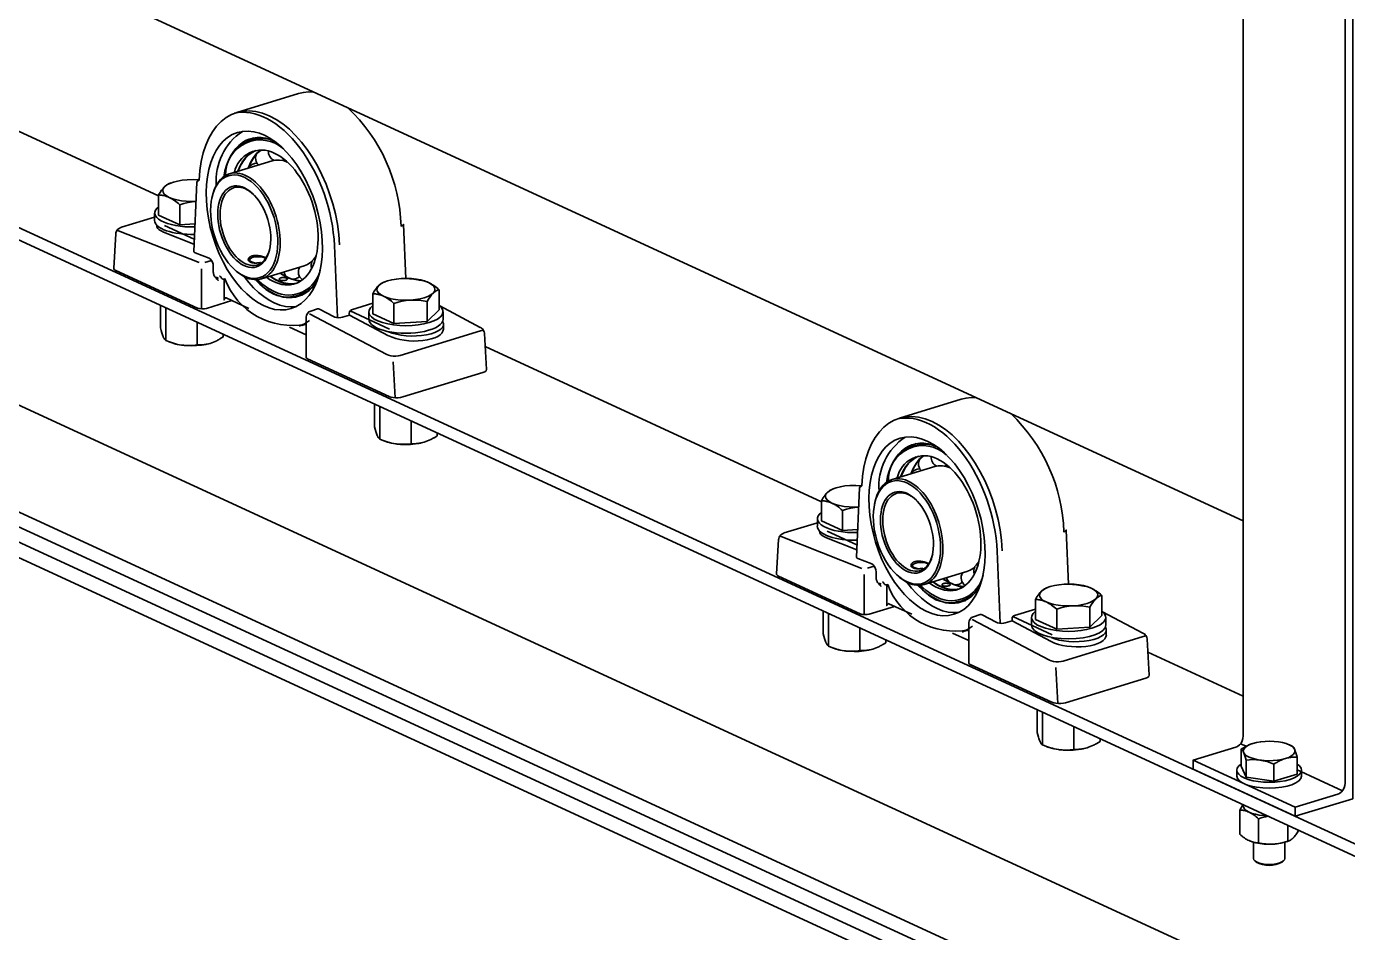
# Model space of a CAD drawing. Header units: millimetres. Extents: x -8400 to 8400, y -5940 to 5940.
# Drawn here: x 4621.4 to 4965.5, y 3711.7 to 3947.8 of the extents above; entities that cross this region are included whole.
import ezdxf

# ---------------------------------------------------------------- set-up
doc = ezdxf.new("R2010")
doc.units = ezdxf.units.MM
doc.layers.add('粗实线层', color=7, linetype='Continuous', lineweight=35)

msp = doc.modelspace()

# ---------------------------------------------------------------- linework, layer by layer
at = {"layer": '粗实线层', "linetype": 'Continuous', "lineweight": 35}
for points in [[(5429.862, 3519.626), (5429.862, 3521.524), (3411.605, 4452.531), (3427.906, 4457.511)], [(3411.605, 4452.531), (3411.605, 4450.634), (3411.713, 4449.901), (3412.025, 4449.315), (3412.506, 4448.939), (5429.848, 3518.354)], [(3415.693, 4380.457), (3413.26, 4379.258), (3412.732, 4378.904), (3412.27, 4378.401), (3411.911, 4377.79), (3411.683, 4377.119), (3411.605, 4376.441), (3411.605, 4374.544), (5429.862, 3443.536), (5429.862, 3445.434)], [(3412.133, 4378.2), (5430.389, 3447.192)], [(4938.35, 4052.645), (4938.35, 3762.943), (4938.283, 3762.316), (4938.088, 3761.693), (4937.777, 3761.113), (4937.371, 3760.617), (4936.899, 3760.239), (4936.392, 3760.005), (4925.298, 3756.615), (4951.854, 3744.365)], [(4964.906, 4047.951), (4964.906, 3750.693), (4964.839, 3750.067), (4964.644, 3749.443), (4964.333, 3748.863), (4963.927, 3748.367), (4963.455, 3747.989), (4962.948, 3747.755), (4951.854, 3744.365), (4951.854, 3742.025), (4966.864, 3746.611), (4966.864, 4047.048)], [(4478.241, 4031.23), (4938.353, 3818.984)], [(4655.852, 3903.591), (4568.278, 3943.988)], [(4692.252, 3930.257), (4676.198, 3925.352)], [(4696.287, 3930.647), (4694.904, 3930.692), (4693.556, 3930.561), (4692.252, 3930.257)], [(4451.743, 3926.463), (5424.763, 3477.616)], [(4680.535, 3918.778), (4678.533, 3917.661)], [(4685.405, 3912.768), (4674.3, 3909.375)], [(4676.487, 3910.043), (4677.074, 3911.434), (4677.783, 3912.665), (4678.605, 3913.717), (4679.53, 3914.579), (4680.547, 3915.241)], [(4676.587, 3910.073), (4677.125, 3911.337), (4677.764, 3912.465), (4678.5, 3913.447), (4679.322, 3914.272), (4680.223, 3914.931), (4681.194, 3915.419)], [(4682.582, 3915.563), (4681.552, 3914.712), (4680.639, 3913.636), (4679.853, 3912.35), (4679.208, 3910.874)], [(4681.425, 3914.748), (4680.547, 3913.585), (4679.805, 3912.28), (4679.265, 3911.032)], [(4689.368, 3912.442), (4688.34, 3912.794), (4687.327, 3912.966), (4686.345, 3912.958), (4685.404, 3912.768)], [(4659.1, 3907.001), (4658.604, 3906.812), (4658.207, 3906.625), (4658.012, 3906.505), (4657.815, 3906.365), (4657.618, 3906.203), (4657.42, 3906.019), (4657.371, 3905.969), (4657.321, 3905.918), (4657.296, 3905.892), (4657.271, 3905.866), (4657.247, 3905.839), (4657.222, 3905.812), (4657.123, 3905.701), (4657.024, 3905.585), (4656.828, 3905.338), (4656.633, 3905.074), (4656.246, 3904.495), (4655.864, 3903.858)], [(4665.7, 3902.199), (4664.383, 3902.164), (4663.07, 3902.214), (4661.8, 3902.35), (4660.612, 3902.566), (4659.543, 3902.856), (4658.623, 3903.212), (4657.882, 3903.622), (4657.342, 3904.074), (4657.02, 3904.555), (4656.925, 3905.049), (4657.06, 3905.542), (4657.42, 3906.019), (4657.996, 3906.464), (4658.769, 3906.866), (4659.717, 3907.211), (4660.809, 3907.49), (4662.014, 3907.692), (4663.294, 3907.814), (4664.852, 3907.846), (4666.394, 3907.758)], [(4666.392, 3907.707), (4665.94, 3907.483), (4665.771, 3907.193), (4664.987, 3889.166), (4665.081, 3888.969), (4665.367, 3888.801), (4668.986, 3887.37), (4669.326, 3887.155), (4669.635, 3886.799), (4669.882, 3886.338), (4670.042, 3885.821), (4670.097, 3885.3), (4670.097, 3883.915), (4670.098, 3883.814), (4670.104, 3883.716), (4670.114, 3883.62), (4670.128, 3883.525), (4670.144, 3883.433), (4670.165, 3883.342), (4670.176, 3883.297), (4670.188, 3883.252), (4670.201, 3883.208), (4670.215, 3883.165), (4670.277, 3882.997), (4670.349, 3882.839), (4670.429, 3882.689), (4670.518, 3882.547), (4670.566, 3882.479), (4670.615, 3882.412), (4670.665, 3882.347), (4670.717, 3882.284), (4670.824, 3882.162), (4670.935, 3882.046), (4671.049, 3881.933), (4671.165, 3881.825), (4671.224, 3881.771), (4671.283, 3881.717), (4671.313, 3881.691), (4671.342, 3881.664), (4671.357, 3881.652), (4671.372, 3881.638), (4671.387, 3881.625), (4671.402, 3881.612)], [(4661.383, 3896.089), (4655.864, 3898.636), (4655.864, 3903.858), (4656.201, 3903.839), (4656.543, 3903.804), (4656.629, 3903.793), (4656.716, 3903.781), (4656.801, 3903.768), (4656.888, 3903.753), (4657.06, 3903.722), (4657.233, 3903.685), (4657.579, 3903.598), (4657.926, 3903.491), (4658.274, 3903.362), (4658.623, 3903.212), (4658.974, 3903.039), (4659.325, 3902.845), (4659.369, 3902.818), (4659.413, 3902.792), (4659.457, 3902.766), (4659.501, 3902.739), (4659.589, 3902.684), (4659.676, 3902.629), (4659.85, 3902.514), (4660.024, 3902.395), (4660.368, 3902.145), (4660.709, 3901.881), (4661.047, 3901.602), (4661.383, 3901.312)], [(4665.298, 3896.326), (4661.383, 3896.089), (4661.383, 3901.312), (4662.446, 3901.636), (4663.519, 3901.899), (4664.06, 3902.004), (4664.603, 3902.09), (4665.553, 3902.19)], [(4669.812, 3903.405), (4669.74, 3903.079)], [(4680.597, 3903.958), (4679.553, 3904.821), (4678.48, 3905.444)], [(4654.821, 3899.157), (4654.821, 3897.208)], [(4654.821, 3898.086), (4646.2, 3895.452), (4645.867, 3895.331), (4645.563, 3895.159), (4645.267, 3894.919), (4645.014, 3894.623), (4644.851, 3894.345), (4644.753, 3894.042), (4644.737, 3893.902), (4644.736, 3893.757)], [(4665.07, 3891.079), (4657.165, 3894.203), (4656.531, 3894.494), (4656.024, 3894.816), (4655.656, 3895.162), (4655.432, 3895.526), (4655.357, 3895.9), (4655.357, 3896.014)], [(4665.126, 3892.376), (4657.4, 3895.94)], [(4674.937, 3876.329), (4668.335, 3874.312), (4667.754, 3874.197), (4667.101, 3874.174), (4666.473, 3874.246), (4665.967, 3874.403), (4644.728, 3884.201), (4644.408, 3884.39), (4644.215, 3884.601), (4644.158, 3884.824), (4644.703, 3893.72)], [(4645.072, 3894.702), (4645.368, 3894.555), (4666.419, 3886.236)], [(4702.437, 3871.913), (4701.653, 3890.667)], [(4667.878, 3886.254), (4669.64, 3886.792)], [(4683.756, 3887.516), (4683.701, 3887.542), (4683.621, 3887.578), (4683.536, 3887.614), (4683.446, 3887.649), (4683.352, 3887.685), (4683.303, 3887.703), (4683.254, 3887.72), (4683.204, 3887.737), (4683.153, 3887.754), (4683.048, 3887.787), (4682.942, 3887.82), (4682.831, 3887.851), (4682.718, 3887.881), (4682.689, 3887.888), (4682.66, 3887.895), (4682.632, 3887.902), (4682.602, 3887.91), (4682.544, 3887.924), (4682.485, 3887.937), (4682.365, 3887.963), (4682.246, 3887.986), (4682.124, 3888.008), (4682.003, 3888.028), (4681.941, 3888.037), (4681.879, 3888.045), (4681.817, 3888.053), (4681.755, 3888.06), (4681.631, 3888.073), (4681.508, 3888.083), (4681.386, 3888.091), (4681.265, 3888.095), (4681.144, 3888.097), (4681.024, 3888.095), (4680.965, 3888.093), (4680.906, 3888.09), (4680.847, 3888.086), (4680.789, 3888.082), (4680.676, 3888.07), (4680.565, 3888.056), (4680.458, 3888.038), (4680.352, 3888.017), (4680.301, 3888.005), (4680.25, 3887.992), (4680.224, 3887.985), (4680.2, 3887.979), (4680.175, 3887.971), (4680.151, 3887.964), (4680.056, 3887.933), (4679.966, 3887.899), (4679.88, 3887.862), (4679.799, 3887.822), (4679.722, 3887.78), (4679.65, 3887.734), (4679.583, 3887.686), (4679.521, 3887.636), (4679.465, 3887.585), (4679.415, 3887.531), (4679.37, 3887.476), (4679.331, 3887.419), (4679.322, 3887.405), (4679.313, 3887.39), (4679.305, 3887.376), (4679.297, 3887.361), (4679.282, 3887.331), (4679.269, 3887.302), (4679.248, 3887.243), (4679.232, 3887.183), (4679.223, 3887.123), (4679.219, 3887.063), (4679.219, 3887.033), (4679.221, 3887.003), (4679.225, 3886.974), (4679.23, 3886.943), (4679.244, 3886.884), (4679.264, 3886.827), (4679.291, 3886.771), (4679.323, 3886.716), (4679.361, 3886.662), (4679.405, 3886.611), (4679.43, 3886.585), (4679.455, 3886.561), (4679.482, 3886.536), (4679.51, 3886.513), (4679.572, 3886.467), (4679.637, 3886.424), (4679.708, 3886.384), (4679.785, 3886.346), (4679.867, 3886.311), (4679.952, 3886.279), (4680.041, 3886.25), (4680.135, 3886.224), (4680.232, 3886.202), (4680.333, 3886.182), (4680.359, 3886.177), (4680.385, 3886.173), (4680.412, 3886.169), (4680.439, 3886.165), (4680.492, 3886.158), (4680.547, 3886.151), (4680.657, 3886.14), (4680.769, 3886.133), (4680.884, 3886.128), (4681.001, 3886.125), (4681.06, 3886.125), (4681.12, 3886.126), (4681.181, 3886.127), (4681.242, 3886.129), (4681.364, 3886.135), (4681.486, 3886.143), (4681.608, 3886.153), (4681.731, 3886.165), (4681.855, 3886.18), (4681.978, 3886.197), (4682.009, 3886.2), (4682.04, 3886.205), (4682.071, 3886.21), (4682.102, 3886.214), (4682.163, 3886.224), (4682.224, 3886.234), (4682.413, 3886.268)], [(4679.743, 3887.277), (4679.435, 3887.016), (4679.273, 3886.828), (4679.219, 3886.632)], [(4683.721, 3887.295), (4683.594, 3887.381), (4683.44, 3887.462), (4682.957, 3887.627), (4682.365, 3887.732), (4681.719, 3887.765), (4681.075, 3887.726), (4680.49, 3887.617), (4680.017, 3887.448), (4679.697, 3887.235), (4679.559, 3886.995), (4679.617, 3886.751), (4679.863, 3886.524), (4680.276, 3886.335), (4680.82, 3886.199), (4681.447, 3886.13)], [(4682.659, 3882.016), (4693.764, 3885.408), (4694.649, 3885.776), (4695.469, 3886.318), (4696.212, 3887.028), (4696.868, 3887.894)], [(4667.029, 3874.177), (4667.029, 3884.626)], [(4670.675, 3882.335), (4671.059, 3882.322), (4671.457, 3882.082)], [(4672.903, 3881.966), (4672.903, 3876.488), (4672.974, 3876.845), (4673.168, 3877.041), (4673.434, 3877.023), (4679.378, 3874.281)], [(4675.359, 3884.689), (4675.601, 3884.458)], [(4691.654, 3874.765), (4690.283, 3874.694), (4688.872, 3874.838), (4687.435, 3875.195), (4685.985, 3875.762), (4684.611, 3876.488), (4683.248, 3877.391), (4681.909, 3878.464), (4680.602, 3879.698), (4679.34, 3881.083), (4678.133, 3882.608)], [(4691.119, 3880.643), (4689.906, 3880.623), (4688.656, 3880.821), (4687.386, 3881.234), (4686.111, 3881.858), (4684.847, 3882.684)], [(4691.754, 3880.857), (4690.676, 3880.719), (4689.56, 3880.762), (4688.418, 3880.986), (4687.26, 3881.389), (4686.1, 3881.967), (4684.947, 3882.714)], [(4687.568, 3883.514), (4688.928, 3882.651), (4690.298, 3882.025), (4691.657, 3881.643), (4692.986, 3881.513)], [(4687.701, 3883.355), (4688.68, 3882.78), (4690.518, 3881.911), (4692.387, 3881.364)], [(4719.061, 3882.088), (4719.611, 3882.11), (4720.158, 3882.111), (4720.701, 3882.091), (4721.242, 3882.051), (4722.315, 3881.918), (4723.378, 3881.722), (4723.716, 3881.702), (4724.058, 3881.668), (4724.144, 3881.657), (4724.23, 3881.645), (4724.316, 3881.632), (4724.402, 3881.618), (4724.575, 3881.585), (4724.747, 3881.549), (4725.093, 3881.462), (4725.44, 3881.354), (4725.789, 3881.226), (4726.138, 3881.076), (4726.488, 3880.903), (4726.84, 3880.708), (4726.884, 3880.683), (4726.928, 3880.656), (4726.972, 3880.63), (4727.016, 3880.603), (4727.103, 3880.549), (4727.191, 3880.493), (4727.365, 3880.378), (4727.538, 3880.259), (4727.882, 3880.009), (4728.224, 3879.745), (4728.562, 3879.467), (4728.898, 3879.176)], [(4938.353, 3662.279), (4467.611, 3879.429), (4472.831, 3881.024), (4937.333, 3666.753)], [(4714.868, 3881.275), (4714.371, 3881.086), (4713.974, 3880.9), (4713.779, 3880.78), (4713.583, 3880.64), (4713.386, 3880.478), (4713.188, 3880.294), (4713.138, 3880.244), (4713.088, 3880.193), (4713.064, 3880.167), (4713.039, 3880.141), (4713.014, 3880.114), (4712.989, 3880.087), (4712.89, 3879.976), (4712.792, 3879.86), (4712.595, 3879.614), (4712.401, 3879.349), (4712.014, 3878.769), (4711.631, 3878.133)], [(4717.151, 3870.365), (4711.631, 3872.911), (4711.631, 3878.133), (4711.969, 3878.114), (4712.311, 3878.079), (4712.397, 3878.068), (4712.483, 3878.056), (4712.569, 3878.043), (4712.655, 3878.028), (4712.828, 3877.997), (4713, 3877.96), (4713.347, 3877.873), (4713.693, 3877.765), (4714.042, 3877.637), (4714.391, 3877.487), (4714.741, 3877.314), (4715.093, 3877.119), (4715.137, 3877.093), (4715.181, 3877.067), (4715.225, 3877.041), (4715.269, 3877.014), (4715.356, 3876.959), (4715.444, 3876.904), (4715.618, 3876.789), (4715.791, 3876.67), (4716.136, 3876.42), (4716.476, 3876.156), (4716.815, 3875.877), (4717.151, 3875.587)], [(4725.685, 3881.266), (4725.661, 3881.275)], [(4725.784, 3876.108), (4726.167, 3876.746), (4726.554, 3877.325), (4726.749, 3877.59), (4726.945, 3877.836), (4727.142, 3878.062), (4727.341, 3878.269), (4727.39, 3878.317), (4727.44, 3878.364), (4727.465, 3878.387), (4727.489, 3878.41), (4727.515, 3878.431), (4727.539, 3878.454), (4727.638, 3878.537), (4727.737, 3878.616), (4727.933, 3878.756), (4728.128, 3878.875), (4728.515, 3879.058), (4728.898, 3879.176), (4728.898, 3873.954), (4725.784, 3870.886)], [(4656.326, 3875.174), (4656.326, 3869.212), (4656.496, 3868.553), (4656.669, 3867.952), (4656.756, 3867.677), (4656.844, 3867.42), (4656.932, 3867.182), (4657.02, 3866.965), (4657.042, 3866.914), (4657.064, 3866.864), (4657.075, 3866.84), (4657.086, 3866.816), (4657.097, 3866.793), (4657.109, 3866.769), (4657.153, 3866.68), (4657.197, 3866.596), (4657.284, 3866.445), (4657.371, 3866.314), (4657.544, 3866.11), (4657.715, 3865.971)], [(4690.835, 3877.543), (4693.372, 3877.744)], [(4705.533, 3872.567), (4705.516, 3872.965), (4705.586, 3873.389), (4705.814, 3873.753), (4706.135, 3873.959), (4711.631, 3875.639)], [(4740.688, 3867.701), (4740.698, 3867.794), (4740.7, 3867.887), (4740.641, 3868.202), (4740.51, 3868.5), (4740.361, 3868.741), (4740.185, 3868.955), (4739.983, 3869.14), (4739.76, 3869.296), (4739.693, 3869.337), (4739.624, 3869.374), (4729.063, 3874.943)], [(4657.715, 3874.232), (4657.626, 3874.581)], [(4658.242, 3874.3), (4657.715, 3874.232), (4657.715, 3865.971), (4658.721, 3865.567), (4659.736, 3865.224), (4660.248, 3865.078), (4660.763, 3864.951), (4661.28, 3864.845), (4661.8, 3864.76), (4663.07, 3864.624), (4664.383, 3864.574), (4665.7, 3864.61), (4666.98, 3864.73), (4668.184, 3864.934), (4669.277, 3865.211)], [(4692.503, 3869.65), (4693.887, 3870.304), (4695.187, 3871.174)], [(4695.137, 3872.926), (4715.259, 3862.314), (4715.74, 3862.117), (4716.321, 3861.974), (4716.961, 3861.894), (4717.618, 3861.884), (4718.248, 3861.943), (4718.808, 3862.067), (4739.691, 3868.448), (4740.062, 3868.589), (4740.348, 3868.759)], [(4705.726, 3873.648), (4715.986, 3868.914)], [(4710.588, 3873.432), (4710.588, 3871.483)], [(4729.941, 3871.483), (4729.941, 3873.432)], [(4665.886, 3870.764), (4665.886, 3864.802), (4664.881, 3864.686), (4663.866, 3864.634), (4663.355, 3864.634), (4662.84, 3864.655), (4662.581, 3864.673), (4662.321, 3864.696), (4662.256, 3864.703), (4662.191, 3864.71), (4662.126, 3864.718), (4662.06, 3864.725), (4661.93, 3864.742), (4661.8, 3864.76), (4660.355, 3865.037), (4659.1, 3865.422), (4658.561, 3865.628)], [(4694.27, 3867.411), (4689.982, 3869.389)], [(4693.162, 3869.827), (4694.27, 3870.166)], [(4730.056, 3868.875), (4730.056, 3870.152)], [(4672.668, 3867.636), (4672.668, 3866.874), (4672.252, 3866.611), (4671.832, 3866.359), (4671.727, 3866.298), (4671.621, 3866.239), (4671.515, 3866.18), (4671.41, 3866.122), (4671.197, 3866.009), (4670.985, 3865.901), (4670.56, 3865.699), (4670.133, 3865.516), (4669.706, 3865.353), (4669.277, 3865.211), (4668.846, 3865.091), (4668.414, 3864.991), (4668.36, 3864.98), (4668.306, 3864.97), (4668.252, 3864.96), (4668.198, 3864.95), (4668.09, 3864.931), (4667.983, 3864.913), (4667.769, 3864.882), (4667.556, 3864.856), (4667.133, 3864.818), (4666.714, 3864.797), (4666.299, 3864.793), (4665.886, 3864.802)], [(4669.893, 3865.422), (4669.926, 3865.435)], [(4828.476, 3823.96), (4740.903, 3864.358)], [(4717.462, 3851.036), (4716.918, 3860.437)], [(4864.866, 3850.631), (4848.812, 3845.726)], [(4868.902, 3851.022), (4867.518, 3851.066), (4866.17, 3850.935), (4864.866, 3850.632)], [(4712.093, 3849.449), (4712.093, 3843.487), (4712.264, 3842.828), (4712.437, 3842.227), (4712.524, 3841.952), (4712.611, 3841.695), (4712.699, 3841.457), (4712.788, 3841.24), (4712.81, 3841.189), (4712.832, 3841.139), (4712.843, 3841.115), (4712.854, 3841.091), (4712.865, 3841.067), (4712.876, 3841.044), (4712.92, 3840.955), (4712.964, 3840.871), (4713.052, 3840.72), (4713.139, 3840.59), (4713.312, 3840.385), (4713.482, 3840.246)], [(4713.482, 3848.507), (4713.393, 3848.855)], [(4714.01, 3848.574), (4713.482, 3848.507), (4713.482, 3840.246), (4714.489, 3839.842), (4715.504, 3839.499), (4716.015, 3839.353), (4716.53, 3839.226), (4717.047, 3839.12), (4717.568, 3839.034), (4718.838, 3838.899), (4720.151, 3838.849), (4721.467, 3838.884), (4722.747, 3839.005), (4723.952, 3839.208), (4725.044, 3839.486)], [(4721.653, 3845.039), (4721.653, 3839.077), (4720.649, 3838.961), (4719.634, 3838.908), (4719.122, 3838.909), (4718.607, 3838.929), (4718.348, 3838.948), (4718.089, 3838.971), (4718.023, 3838.978), (4717.958, 3838.985), (4717.893, 3838.992), (4717.828, 3839), (4717.698, 3839.017), (4717.568, 3839.034), (4716.123, 3839.311), (4714.868, 3839.697), (4714.328, 3839.902)], [(4728.436, 3841.911), (4728.436, 3841.149), (4728.02, 3840.886), (4727.6, 3840.634), (4727.495, 3840.573), (4727.389, 3840.513), (4727.283, 3840.454), (4727.177, 3840.397), (4726.965, 3840.285), (4726.753, 3840.176), (4726.327, 3839.974), (4725.901, 3839.791), (4725.474, 3839.628), (4725.044, 3839.486), (4724.614, 3839.366), (4724.182, 3839.266), (4724.127, 3839.255), (4724.073, 3839.245), (4724.019, 3839.234), (4723.965, 3839.224), (4723.858, 3839.205), (4723.75, 3839.188), (4723.536, 3839.157), (4723.324, 3839.131), (4722.901, 3839.093), (4722.482, 3839.072), (4722.066, 3839.067), (4721.653, 3839.077)], [(4725.661, 3839.697), (4725.693, 3839.709)], [(4853.149, 3839.152), (4851.147, 3838.035)], [(4849.101, 3830.417), (4849.688, 3831.809), (4850.397, 3833.039), (4851.219, 3834.092), (4852.144, 3834.954), (4853.161, 3835.615)], [(4849.201, 3830.448), (4849.739, 3831.711), (4850.379, 3832.839), (4851.114, 3833.821), (4851.936, 3834.646), (4852.837, 3835.306), (4853.808, 3835.793)], [(4855.196, 3835.938), (4854.167, 3835.086), (4853.252, 3834.01), (4852.467, 3832.725), (4851.822, 3831.248)], [(4854.039, 3835.122), (4853.161, 3833.959), (4852.419, 3832.655), (4851.879, 3831.406)], [(4861.982, 3832.816), (4860.954, 3833.168), (4859.942, 3833.341), (4858.959, 3833.332), (4858.018, 3833.142)], [(4858.019, 3833.143), (4846.914, 3829.75)], [(4831.714, 3827.376), (4831.217, 3827.186), (4830.821, 3826.999), (4830.626, 3826.88), (4830.43, 3826.739), (4830.233, 3826.577), (4830.034, 3826.393), (4829.985, 3826.344), (4829.935, 3826.292), (4829.91, 3826.266), (4829.886, 3826.24), (4829.861, 3826.213), (4829.836, 3826.187), (4829.737, 3826.075), (4829.638, 3825.959), (4829.442, 3825.713), (4829.247, 3825.448), (4828.86, 3824.869), (4828.477, 3824.233)], [(4838.314, 3822.574), (4836.997, 3822.538), (4835.684, 3822.589), (4834.414, 3822.724), (4833.226, 3822.94), (4832.156, 3823.231), (4831.238, 3823.586), (4830.496, 3823.997), (4829.957, 3824.449), (4829.634, 3824.929), (4829.539, 3825.424), (4829.674, 3825.916), (4830.034, 3826.393), (4830.61, 3826.839), (4831.383, 3827.241), (4832.331, 3827.586), (4833.423, 3827.864), (4834.627, 3828.067), (4835.908, 3828.188), (4837.465, 3828.22), (4839.008, 3828.133)], [(4839.006, 3828.081), (4838.555, 3827.858), (4838.385, 3827.568), (4837.601, 3809.541), (4837.695, 3809.344), (4837.981, 3809.175), (4841.601, 3807.745), (4841.94, 3807.53), (4842.249, 3807.173), (4842.496, 3806.712), (4842.655, 3806.195), (4842.71, 3805.675), (4842.71, 3804.289), (4842.713, 3804.189), (4842.718, 3804.091), (4842.728, 3803.994), (4842.742, 3803.9), (4842.758, 3803.807), (4842.778, 3803.716), (4842.79, 3803.671), (4842.802, 3803.627), (4842.815, 3803.583), (4842.829, 3803.54), (4842.891, 3803.371), (4842.963, 3803.213), (4843.043, 3803.063), (4843.132, 3802.922), (4843.18, 3802.853), (4843.229, 3802.787), (4843.279, 3802.722), (4843.331, 3802.658), (4843.438, 3802.537), (4843.549, 3802.42), (4843.663, 3802.308), (4843.779, 3802.199), (4843.838, 3802.145), (4843.897, 3802.092), (4843.927, 3802.065), (4843.957, 3802.039), (4843.971, 3802.026), (4843.986, 3802.012), (4844.001, 3801.999), (4844.016, 3801.986)], [(4833.997, 3816.464), (4828.477, 3819.01), (4828.477, 3824.233), (4828.816, 3824.213), (4829.158, 3824.179), (4829.243, 3824.167), (4829.33, 3824.155), (4829.415, 3824.142), (4829.502, 3824.128), (4829.674, 3824.096), (4829.847, 3824.06), (4830.193, 3823.972), (4830.54, 3823.865), (4830.888, 3823.737), (4831.238, 3823.586), (4831.588, 3823.413), (4831.939, 3823.219), (4831.983, 3823.193), (4832.027, 3823.167), (4832.071, 3823.14), (4832.115, 3823.113), (4832.203, 3823.059), (4832.291, 3823.003), (4832.465, 3822.889), (4832.638, 3822.77), (4832.982, 3822.52), (4833.323, 3822.255), (4833.661, 3821.977), (4833.997, 3821.686)], [(4842.426, 3823.78), (4842.354, 3823.453)], [(4853.211, 3824.333), (4852.167, 3825.195), (4851.094, 3825.818)], [(4827.434, 3819.532), (4827.434, 3817.582)], [(4837.912, 3816.701), (4833.997, 3816.464), (4833.997, 3821.686), (4835.061, 3822.01), (4836.133, 3822.273), (4836.673, 3822.379), (4837.217, 3822.464), (4838.167, 3822.564)], [(4827.434, 3818.46), (4818.814, 3815.826), (4818.481, 3815.705), (4818.177, 3815.534), (4817.881, 3815.293), (4817.628, 3814.998), (4817.465, 3814.719), (4817.367, 3814.416), (4817.351, 3814.276), (4817.35, 3814.132)], [(4837.684, 3811.453), (4829.779, 3814.577), (4829.145, 3814.869), (4828.638, 3815.191), (4828.27, 3815.536), (4828.046, 3815.9), (4827.972, 3816.274), (4827.972, 3816.389)], [(4837.74, 3812.75), (4830.014, 3816.314)], [(4847.551, 3796.704), (4840.948, 3794.686), (4840.368, 3794.571), (4839.714, 3794.548), (4839.087, 3794.621), (4838.581, 3794.778), (4817.342, 3804.575), (4817.023, 3804.764), (4816.829, 3804.976), (4816.773, 3805.199), (4817.318, 3814.094)], [(4817.686, 3815.077), (4817.983, 3814.929), (4839.033, 3806.61)], [(4875.051, 3792.287), (4874.267, 3811.042)], [(4840.492, 3806.629), (4842.254, 3807.167)], [(4856.37, 3807.891), (4856.316, 3807.916), (4856.235, 3807.952), (4856.15, 3807.988), (4856.061, 3808.024), (4855.966, 3808.059), (4855.918, 3808.077), (4855.868, 3808.094), (4855.818, 3808.111), (4855.767, 3808.128), (4855.663, 3808.161), (4855.555, 3808.194), (4855.445, 3808.225), (4855.332, 3808.255), (4855.303, 3808.263), (4855.275, 3808.27), (4855.245, 3808.277), (4855.217, 3808.284), (4855.157, 3808.298), (4855.099, 3808.312), (4854.98, 3808.337), (4854.86, 3808.361), (4854.739, 3808.382), (4854.617, 3808.402), (4854.555, 3808.411), (4854.494, 3808.419), (4854.431, 3808.428), (4854.369, 3808.435), (4854.245, 3808.448), (4854.122, 3808.458), (4854, 3808.465), (4853.879, 3808.47), (4853.758, 3808.471), (4853.638, 3808.469), (4853.579, 3808.467), (4853.519, 3808.464), (4853.461, 3808.461), (4853.403, 3808.456), (4853.29, 3808.445), (4853.179, 3808.43), (4853.071, 3808.412), (4852.966, 3808.391), (4852.915, 3808.379), (4852.864, 3808.367), (4852.839, 3808.36), (4852.814, 3808.353), (4852.789, 3808.346), (4852.765, 3808.339), (4852.67, 3808.308), (4852.58, 3808.274), (4852.494, 3808.236), (4852.413, 3808.197), (4852.336, 3808.154), (4852.264, 3808.108), (4852.197, 3808.061), (4852.135, 3808.011), (4852.079, 3807.959), (4852.029, 3807.905), (4851.984, 3807.85), (4851.944, 3807.793), (4851.936, 3807.779), (4851.927, 3807.764), (4851.919, 3807.75), (4851.911, 3807.735), (4851.897, 3807.706), (4851.883, 3807.676), (4851.862, 3807.617), (4851.846, 3807.557), (4851.836, 3807.497), (4851.833, 3807.438), (4851.833, 3807.408), (4851.835, 3807.378), (4851.839, 3807.348), (4851.844, 3807.318), (4851.858, 3807.259), (4851.879, 3807.202), (4851.905, 3807.145), (4851.937, 3807.09), (4851.975, 3807.037), (4852.019, 3806.985), (4852.043, 3806.96), (4852.069, 3806.935), (4852.096, 3806.911), (4852.125, 3806.887), (4852.185, 3806.842), (4852.251, 3806.798), (4852.322, 3806.758), (4852.399, 3806.72), (4852.48, 3806.685), (4852.566, 3806.654), (4852.655, 3806.625), (4852.749, 3806.599), (4852.846, 3806.576), (4852.947, 3806.556), (4852.973, 3806.552), (4852.999, 3806.547), (4853.026, 3806.543), (4853.053, 3806.539), (4853.106, 3806.532), (4853.161, 3806.525), (4853.271, 3806.514), (4853.383, 3806.507), (4853.498, 3806.502), (4853.615, 3806.5), (4853.675, 3806.499), (4853.734, 3806.5), (4853.795, 3806.502), (4853.856, 3806.503), (4853.978, 3806.509), (4854.1, 3806.517), (4854.222, 3806.527), (4854.345, 3806.54), (4854.468, 3806.554), (4854.592, 3806.571), (4854.623, 3806.575), (4854.654, 3806.58), (4854.685, 3806.584), (4854.716, 3806.589), (4854.777, 3806.598), (4854.838, 3806.609), (4855.027, 3806.643)], [(4852.357, 3807.651), (4852.049, 3807.39), (4851.888, 3807.202), (4851.833, 3807.006)], [(4856.336, 3807.669), (4856.208, 3807.756), (4856.054, 3807.837), (4855.571, 3808.001), (4854.98, 3808.106), (4854.333, 3808.14), (4853.689, 3808.101), (4853.104, 3807.992), (4852.631, 3807.823), (4852.311, 3807.609), (4852.174, 3807.37), (4852.23, 3807.125), (4852.477, 3806.898), (4852.891, 3806.709), (4853.434, 3806.573), (4854.061, 3806.504)], [(4855.274, 3802.39), (4866.378, 3805.783)], [(4866.378, 3805.783), (4867.264, 3806.151), (4868.083, 3806.693), (4868.826, 3807.402), (4869.482, 3808.268)], [(4839.643, 3794.552), (4839.643, 3805.001)], [(4843.289, 3802.709), (4843.673, 3802.696), (4844.071, 3802.457)], [(4845.517, 3802.34), (4845.517, 3796.862), (4845.588, 3797.219), (4845.782, 3797.415), (4846.048, 3797.397), (4851.992, 3794.655)], [(4847.973, 3805.063), (4848.215, 3804.832)], [(4864.268, 3795.139), (4862.897, 3795.069), (4861.486, 3795.213), (4860.049, 3795.57), (4858.599, 3796.137), (4857.225, 3796.862), (4855.863, 3797.765), (4854.522, 3798.838), (4853.216, 3800.072), (4851.954, 3801.458), (4850.747, 3802.982)], [(4863.732, 3801.017), (4862.52, 3800.998), (4861.271, 3801.195), (4860.001, 3801.609), (4858.725, 3802.232), (4857.461, 3803.058)], [(4864.368, 3801.231), (4863.291, 3801.093), (4862.175, 3801.136), (4861.032, 3801.361), (4859.874, 3801.764), (4858.713, 3802.341), (4857.562, 3803.088)], [(4860.182, 3803.889), (4861.542, 3803.026), (4862.912, 3802.399), (4864.271, 3802.018), (4865.6, 3801.888)], [(4860.315, 3803.73), (4861.294, 3803.155), (4863.132, 3802.286), (4865.001, 3801.738)], [(4884.245, 3798.507), (4884.628, 3799.144), (4885.014, 3799.723), (4885.21, 3799.988), (4885.406, 3800.234), (4885.504, 3800.35), (4885.603, 3800.461), (4885.628, 3800.488), (4885.653, 3800.515), (4885.678, 3800.541), (4885.703, 3800.567), (4885.752, 3800.618), (4885.802, 3800.668), (4886.377, 3801.114), (4887.151, 3801.515), (4888.098, 3801.86), (4889.191, 3802.139), (4890.395, 3802.341), (4891.675, 3802.463), (4892.225, 3802.485), (4892.772, 3802.485), (4893.316, 3802.465), (4893.856, 3802.425), (4894.928, 3802.292), (4895.992, 3802.096), (4896.33, 3802.077), (4896.672, 3802.042), (4896.758, 3802.031), (4896.844, 3802.019), (4896.93, 3802.006), (4897.016, 3801.992), (4897.189, 3801.96), (4897.361, 3801.923), (4897.707, 3801.836), (4898.055, 3801.729), (4898.403, 3801.6), (4898.752, 3801.45), (4899.102, 3801.278), (4899.454, 3801.083), (4899.498, 3801.057), (4899.542, 3801.031), (4899.586, 3801.004), (4899.63, 3800.977), (4899.718, 3800.923), (4899.805, 3800.867), (4899.979, 3800.752), (4900.152, 3800.634), (4900.496, 3800.384), (4900.837, 3800.119), (4901.176, 3799.841), (4901.512, 3799.55), (4901.129, 3799.433), (4900.742, 3799.25), (4900.547, 3799.13), (4900.351, 3798.99), (4900.252, 3798.912), (4900.153, 3798.828), (4900.128, 3798.806), (4900.104, 3798.784), (4900.079, 3798.761), (4900.054, 3798.738), (4900.004, 3798.691), (4899.955, 3798.643), (4900.315, 3799.12), (4900.45, 3799.613), (4900.355, 3800.107), (4900.033, 3800.588), (4899.493, 3801.04), (4898.752, 3801.45), (4897.833, 3801.806), (4896.763, 3802.096), (4895.575, 3802.312), (4894.305, 3802.448), (4892.992, 3802.498), (4891.675, 3802.463)], [(4887.482, 3801.65), (4886.985, 3801.461), (4886.588, 3801.274), (4886.394, 3801.154), (4886.198, 3801.014), (4886, 3800.852), (4885.802, 3800.668), (4885.441, 3800.191), (4885.307, 3799.698), (4885.402, 3799.204), (4885.724, 3798.724), (4886.264, 3798.271), (4887.005, 3797.861), (4887.355, 3797.688), (4887.707, 3797.494), (4887.751, 3797.467), (4887.795, 3797.441), (4887.839, 3797.415), (4887.883, 3797.388), (4887.971, 3797.334), (4888.058, 3797.278), (4888.232, 3797.164), (4888.406, 3797.044), (4888.749, 3796.795), (4889.091, 3796.53), (4889.429, 3796.251), (4889.765, 3795.961), (4889.765, 3790.739), (4898.398, 3791.26), (4898.398, 3796.482), (4897.337, 3796.678), (4896.264, 3796.811), (4895.724, 3796.851), (4895.179, 3796.871), (4894.906, 3796.874), (4894.632, 3796.871), (4894.563, 3796.869), (4894.494, 3796.867), (4894.425, 3796.865), (4894.356, 3796.862), (4894.219, 3796.856), (4894.081, 3796.849), (4893.531, 3796.805), (4892.985, 3796.739), (4892.441, 3796.653), (4891.901, 3796.548), (4890.828, 3796.285), (4889.765, 3795.961)], [(4898.299, 3801.641), (4898.275, 3801.65)], [(4901.512, 3799.55), (4901.512, 3794.328), (4898.398, 3791.26)], [(4828.939, 3795.548), (4828.939, 3789.587), (4829.111, 3788.928), (4829.283, 3788.326), (4829.37, 3788.051), (4829.458, 3787.794), (4829.546, 3787.557), (4829.634, 3787.339), (4829.656, 3787.288), (4829.679, 3787.239), (4829.69, 3787.214), (4829.7, 3787.19), (4829.711, 3787.167), (4829.723, 3787.144), (4829.767, 3787.054), (4829.811, 3786.971), (4829.898, 3786.819), (4829.985, 3786.689), (4830.158, 3786.485), (4830.329, 3786.346)], [(4863.449, 3797.918), (4865.985, 3798.118)], [(4898.398, 3796.482), (4898.782, 3797.12), (4899.168, 3797.7), (4899.363, 3797.964), (4899.559, 3798.21), (4899.757, 3798.437), (4899.955, 3798.643), (4899.379, 3798.197), (4898.606, 3797.796), (4897.658, 3797.451), (4896.566, 3797.172), (4895.361, 3796.97), (4894.081, 3796.849), (4892.765, 3796.813), (4891.452, 3796.864), (4890.181, 3796.999), (4888.994, 3797.215), (4887.924, 3797.505), (4887.005, 3797.861), (4886.656, 3798.011), (4886.307, 3798.14), (4885.96, 3798.247), (4885.614, 3798.335), (4885.442, 3798.371), (4885.269, 3798.403), (4885.183, 3798.417), (4885.097, 3798.43), (4885.011, 3798.443), (4884.925, 3798.454), (4884.584, 3798.488), (4884.245, 3798.507), (4884.245, 3793.285), (4889.765, 3790.739)], [(4830.329, 3794.606), (4830.24, 3794.955)], [(4830.857, 3794.674), (4830.329, 3794.606), (4830.329, 3786.346), (4831.335, 3785.942), (4832.351, 3785.598), (4832.862, 3785.452), (4833.376, 3785.326), (4833.894, 3785.22), (4834.414, 3785.134), (4835.684, 3784.999), (4836.997, 3784.948), (4838.314, 3784.984), (4839.594, 3785.105), (4840.798, 3785.308), (4841.891, 3785.586)], [(4867.751, 3793.3), (4887.873, 3782.688), (4888.354, 3782.491), (4888.935, 3782.348), (4889.575, 3782.269), (4890.232, 3782.258), (4890.862, 3782.317), (4891.421, 3782.441), (4912.305, 3788.822), (4912.676, 3788.963), (4912.962, 3789.134)], [(4878.146, 3792.941), (4888.365, 3787.552)], [(4878.339, 3794.022), (4888.601, 3789.289)], [(4883.202, 3793.806), (4883.202, 3791.857)], [(4913.302, 3788.075), (4913.312, 3788.168), (4913.313, 3788.261), (4913.255, 3788.576), (4913.124, 3788.875), (4912.976, 3789.115), (4912.799, 3789.33), (4912.597, 3789.514), (4912.374, 3789.67), (4912.307, 3789.711), (4912.238, 3789.748), (4901.677, 3795.318)], [(4902.554, 3791.857), (4902.554, 3793.806)], [(4838.5, 3791.139), (4838.5, 3785.177), (4837.496, 3785.061), (4836.48, 3785.008), (4835.969, 3785.008), (4835.453, 3785.029), (4835.195, 3785.047), (4834.935, 3785.071), (4834.87, 3785.077), (4834.805, 3785.084), (4834.74, 3785.092), (4834.675, 3785.099), (4834.544, 3785.116), (4834.414, 3785.134), (4832.97, 3785.411), (4831.714, 3785.796), (4831.175, 3786.002)], [(4866.884, 3787.785), (4862.596, 3789.763)], [(4865.117, 3790.025), (4866.501, 3790.678), (4867.802, 3791.548)], [(4865.776, 3790.202), (4866.884, 3790.54)], [(4902.67, 3789.249), (4902.67, 3790.527)], [(4845.282, 3788.01), (4845.282, 3787.249), (4844.866, 3786.985), (4844.446, 3786.734), (4844.341, 3786.673), (4844.235, 3786.613), (4844.129, 3786.554), (4844.023, 3786.496), (4843.811, 3786.384), (4843.599, 3786.275), (4843.174, 3786.073), (4842.748, 3785.89), (4842.32, 3785.728), (4841.891, 3785.586), (4841.46, 3785.465), (4841.028, 3785.366), (4840.974, 3785.355), (4840.92, 3785.344), (4840.866, 3785.334), (4840.812, 3785.324), (4840.704, 3785.305), (4840.597, 3785.288), (4840.383, 3785.256), (4840.17, 3785.23), (4839.747, 3785.192), (4839.328, 3785.172), (4838.912, 3785.167), (4838.5, 3785.177)], [(4842.507, 3785.796), (4842.54, 3785.809)], [(4938.345, 3773.279), (4913.495, 3784.742)], [(4890.077, 3771.41), (4889.531, 3780.811)], [(4884.707, 3769.823), (4884.707, 3763.862), (4884.878, 3763.203), (4885.051, 3762.601), (4885.138, 3762.326), (4885.225, 3762.069), (4885.313, 3761.831), (4885.402, 3761.614), (4885.424, 3761.563), (4885.446, 3761.513), (4885.457, 3761.489), (4885.468, 3761.465), (4885.479, 3761.442), (4885.49, 3761.418), (4885.534, 3761.329), (4885.578, 3761.245), (4885.666, 3761.094), (4885.753, 3760.964), (4885.925, 3760.759), (4886.096, 3760.62)], [(4886.096, 3768.881), (4886.008, 3769.23)], [(4886.624, 3768.949), (4886.096, 3768.881), (4886.096, 3760.62), (4887.103, 3760.217), (4888.118, 3759.873), (4888.63, 3759.727), (4889.144, 3759.601), (4889.661, 3759.494), (4890.181, 3759.409), (4891.452, 3759.274), (4892.765, 3759.223), (4894.081, 3759.259), (4895.361, 3759.38), (4896.566, 3759.583), (4897.658, 3759.86)], [(4894.267, 3765.413), (4894.267, 3759.451), (4893.263, 3759.336), (4892.248, 3759.283), (4891.737, 3759.283), (4891.221, 3759.304), (4890.962, 3759.322), (4890.703, 3759.346), (4890.638, 3759.352), (4890.573, 3759.359), (4890.508, 3759.367), (4890.442, 3759.375), (4890.312, 3759.391), (4890.181, 3759.409), (4888.737, 3759.686), (4887.482, 3760.071), (4886.943, 3760.277)], [(4901.05, 3762.285), (4901.05, 3761.523), (4900.634, 3761.26), (4900.214, 3761.008), (4900.108, 3760.947), (4900.003, 3760.888), (4899.897, 3760.829), (4899.791, 3760.771), (4899.579, 3760.659), (4899.367, 3760.551), (4898.942, 3760.348), (4898.516, 3760.165), (4898.088, 3760.002), (4897.658, 3759.86), (4897.228, 3759.74), (4896.796, 3759.641), (4896.742, 3759.629), (4896.687, 3759.619), (4896.633, 3759.609), (4896.579, 3759.599), (4896.472, 3759.58), (4896.364, 3759.563), (4896.151, 3759.531), (4895.938, 3759.505), (4895.515, 3759.467), (4895.095, 3759.446), (4894.68, 3759.442), (4894.267, 3759.451)], [(4898.275, 3760.071), (4898.308, 3760.084)], [(4939.096, 3760.259), (4937.644, 3760.928)], [(4940.853, 3760.995), (4940.472, 3760.869), (4940.091, 3760.724), (4939.712, 3760.562), (4939.334, 3760.382), (4939.146, 3760.286), (4938.957, 3760.186), (4938.863, 3760.134), (4938.769, 3760.082), (4938.675, 3760.029), (4938.581, 3759.975), (4938.208, 3759.751), (4937.838, 3759.517)], [(4939.073, 3752.202), (4937.838, 3755.083), (4937.838, 3759.517), (4937.99, 3759.393), (4938.144, 3759.211), (4938.221, 3759.095), (4938.299, 3758.961), (4938.377, 3758.807), (4938.456, 3758.634), (4938.476, 3758.587), (4938.495, 3758.539), (4938.515, 3758.49), (4938.535, 3758.44), (4938.574, 3758.337), (4938.613, 3758.229), (4938.691, 3758), (4938.768, 3757.754), (4938.922, 3757.221), (4939.073, 3756.636)], [(4940.305, 3760.808), (4940.276, 3760.797)], [(4950.381, 3760.624), (4949.899, 3760.808)], [(4925.298, 3756.615), (4925.298, 3754.275), (4951.854, 3742.025)], [(4946.337, 3755.597), (4946.706, 3755.831), (4947.079, 3756.055), (4947.173, 3756.109), (4947.267, 3756.162), (4947.361, 3756.214), (4947.455, 3756.266), (4947.643, 3756.366), (4947.832, 3756.461), (4948.21, 3756.641), (4948.589, 3756.804), (4948.969, 3756.949), (4949.351, 3757.075), (4949.733, 3757.182), (4950.118, 3757.271), (4950.166, 3757.28), (4950.214, 3757.29), (4950.262, 3757.299), (4950.31, 3757.308), (4950.406, 3757.325), (4950.501, 3757.34), (4950.691, 3757.368), (4950.88, 3757.391), (4951.256, 3757.425), (4951.629, 3757.443), (4951.998, 3757.447), (4952.365, 3757.439), (4952.365, 3753.005), (4946.337, 3751.163)], [(4964.2, 3748.678), (4952.26, 3754.187)], [(4936.687, 3754.044), (4936.687, 3752.484)], [(4953.516, 3752.484), (4953.516, 3754.044)], [(4937.428, 3743.664), (4937.769, 3744.232), (4938.113, 3744.746), (4938.36, 3745.077)], [(4944.669, 3742.163), (4943.574, 3742.224), (4942.52, 3742.351), (4941.536, 3742.542), (4940.648, 3742.791), (4939.881, 3743.09), (4939.255, 3743.433), (4938.787, 3743.81), (4938.49, 3744.21), (4938.372, 3744.623), (4938.437, 3745.039)], [(4942.334, 3735.107), (4942.035, 3735.124), (4941.735, 3735.154), (4941.432, 3735.198), (4941.126, 3735.259), (4940.972, 3735.295), (4940.817, 3735.336), (4940.739, 3735.358), (4940.661, 3735.382), (4940.622, 3735.394), (4940.583, 3735.406), (4940.544, 3735.419), (4940.505, 3735.432), (4940.193, 3735.547), (4939.881, 3735.682), (4939.57, 3735.834), (4939.261, 3736.006), (4938.953, 3736.195), (4938.645, 3736.401), (4938.491, 3736.51), (4938.338, 3736.623), (4938.261, 3736.681), (4938.185, 3736.74), (4938.108, 3736.8), (4938.032, 3736.86), (4937.728, 3737.11), (4937.428, 3737.37), (4937.428, 3743.664), (4937.728, 3743.647), (4938.032, 3743.617), (4938.108, 3743.607), (4938.185, 3743.596), (4938.261, 3743.584), (4938.338, 3743.572), (4938.491, 3743.544), (4938.645, 3743.511), (4938.953, 3743.433), (4939.261, 3743.338), (4939.57, 3743.224), (4939.881, 3743.09), (4940.193, 3742.937), (4940.505, 3742.763), (4940.544, 3742.74), (4940.583, 3742.717), (4940.622, 3742.694), (4940.661, 3742.67), (4940.739, 3742.621), (4940.817, 3742.572), (4940.972, 3742.47), (4941.126, 3742.364), (4941.432, 3742.142), (4941.735, 3741.907), (4942.035, 3741.66), (4942.334, 3741.401)], [(4944.926, 3742.053), (4944.231, 3741.923), (4943.277, 3741.689), (4942.334, 3741.401), (4942.334, 3735.107), (4943.279, 3734.933), (4944.233, 3734.814), (4944.713, 3734.779), (4945.196, 3734.761), (4945.682, 3734.762), (4946.171, 3734.782), (4945.001, 3734.75), (4943.834, 3734.794), (4942.705, 3734.915), (4941.649, 3735.107), (4940.698, 3735.365), (4939.881, 3735.682)], [(4950.008, 3739.701), (4950.008, 3735.57), (4949.065, 3735.283), (4948.112, 3735.049), (4947.631, 3734.956), (4947.148, 3734.879), (4946.904, 3734.848), (4946.661, 3734.821), (4946.538, 3734.809), (4946.416, 3734.799), (4946.293, 3734.789), (4946.171, 3734.782), (4947.54, 3734.921), (4948.802, 3735.166), (4949.899, 3735.503), (4950.343, 3735.673)], [(4952.776, 3738.424), (4952.776, 3738.297), (4952.435, 3737.731), (4952.092, 3737.217), (4951.918, 3736.981), (4951.744, 3736.762), (4951.656, 3736.659), (4951.568, 3736.56), (4951.524, 3736.513), (4951.48, 3736.466), (4951.436, 3736.421), (4951.392, 3736.377), (4951.215, 3736.213), (4951.04, 3736.069), (4950.866, 3735.944), (4950.693, 3735.838), (4950.349, 3735.675), (4950.008, 3735.57)], [(4940.283, 3735.512), (4940.305, 3735.503)], [(4941.008, 3735.271), (4941.008, 3731.027), (4941.097, 3730.708), (4941.361, 3730.402), (4941.789, 3730.124), (4942.362, 3729.885), (4943.055, 3729.696), (4943.836, 3729.565), (4944.674, 3729.498), (4945.53, 3729.498), (4946.367, 3729.565), (4947.149, 3729.696), (4947.841, 3729.885), (4948.414, 3730.124), (4948.842, 3730.402), (4949.107, 3730.708), (4949.196, 3731.027), (4949.196, 3735.271)]]:
    msp.add_lwpolyline(points, dxfattribs=at)
for points in [[(4720.232, 3882.108), (4719.643, 3896.201), (4719.485, 3895.953), (4719.022, 3895.739, 0.1973409), (4705.18, 3926.545)], [(4671.751, 3882.716), (4671.765, 3882.71), (4671.821, 3882.678), (4671.911, 3882.61), (4672.026, 3882.502), (4672.154, 3882.356), (4672.257, 3882.217), (4672.367, 3882.049), (4672.636, 3881.941), (4673.133, 3882.024, 0.3684387), (4694.27, 3870.239)], [(4697.111, 3881.516, -0.4183746), (4685.985, 3878.102), (4684.709, 3878.779), (4683.445, 3879.626), (4682.202, 3880.638), (4680.994, 3881.803)], [(4681.608, 3881.816), (4683.036, 3880.548), (4684.501, 3879.503), (4685.985, 3878.695, 0.4970835), (4697.963, 3884.534)], [(4690.365, 3882, 0.1260225), (4691.617, 3882.057, 0.1105493), (4692.575, 3882.602)], [(4740.71, 3867.767), (4741.255, 3858.372), (4741.156, 3858.088), (4740.838, 3857.828), (4740.327, 3857.617), (4719.443, 3851.237), (4718.882, 3851.107), (4718.25, 3851.036), (4717.59, 3851.029), (4716.948, 3851.087), (4716.367, 3851.205), (4715.886, 3851.376), (4694.647, 3861.173), (4694.367, 3861.36), (4694.27, 3861.572), (4694.27, 3872.022, -0.3297864), (4695.461, 3873.631), (4697.223, 3874.17), (4697.485, 3874.189), (4697.762, 3874.096), (4701.382, 3872.188), (4701.775, 3872.033), (4702.258, 3871.933), (4702.783, 3871.897), (4703.298, 3871.928), (4703.754, 3872.024), (4705.533, 3872.567), (4715.752, 3867.178)], [(4892.846, 3802.483), (4892.257, 3816.576), (4892.099, 3816.327), (4891.636, 3816.114, 0.1973243), (4877.794, 3846.92)], [(4844.365, 3803.09), (4844.379, 3803.085), (4844.435, 3803.052), (4844.525, 3802.985), (4844.641, 3802.876), (4844.768, 3802.731), (4844.871, 3802.591), (4844.981, 3802.424), (4845.25, 3802.315), (4845.747, 3802.399, 0.3684406), (4866.884, 3790.614)], [(4854.222, 3802.19), (4855.649, 3800.923), (4857.115, 3799.878), (4858.599, 3799.07, 0.4971357), (4870.577, 3804.908)], [(4862.979, 3802.374, 0.126129), (4864.231, 3802.432, 0.1105193), (4865.19, 3802.976)], [(4869.724, 3801.89, -0.4182813), (4858.599, 3798.476), (4857.323, 3799.153), (4856.059, 3800.001), (4854.816, 3801.012), (4853.608, 3802.178)], [(4913.324, 3788.141), (4913.869, 3778.746), (4913.771, 3778.462), (4913.451, 3778.203), (4912.941, 3777.992), (4892.058, 3771.611), (4891.496, 3771.481), (4890.864, 3771.411), (4890.205, 3771.404), (4889.562, 3771.461), (4888.981, 3771.58), (4888.5, 3771.75), (4867.262, 3781.548), (4866.981, 3781.735), (4866.884, 3781.947), (4866.884, 3792.396, -0.3298032), (4868.075, 3794.006), (4869.837, 3794.544), (4870.099, 3794.563), (4870.377, 3794.47), (4873.996, 3792.562), (4874.389, 3792.408), (4874.872, 3792.308), (4875.397, 3792.271), (4875.912, 3792.303), (4876.368, 3792.398), (4878.146, 3792.941), (4878.13, 3793.339), (4878.201, 3793.764), (4878.427, 3794.127), (4878.749, 3794.333), (4884.245, 3796.013)], [(4952.365, 3757.439), (4952.213, 3758.024), (4952.06, 3758.559), (4951.982, 3758.803), (4951.904, 3759.032), (4951.827, 3759.243), (4951.748, 3759.436, 0.1137809), (4951.13, 3760.32), (4950.379, 3760.625)], [(4941.358, 3730.404), (4941.733, 3730.087, 0.2481016), (4948.471, 3730.087), (4948.845, 3730.404)]]:
    msp.add_lwpolyline(points, format="xyb", dxfattribs=at)
for points in [[(4687.519, 3881.689), (4687.588, 3881.661), (4687.663, 3881.636), (4687.704, 3881.624), (4687.746, 3881.614), (4687.768, 3881.609), (4687.79, 3881.604), (4687.813, 3881.6), (4687.835, 3881.595), (4687.928, 3881.581), (4688.025, 3881.57), (4688.049, 3881.568), (4688.074, 3881.567), (4688.099, 3881.565), (4688.125, 3881.564), (4688.176, 3881.562), (4688.227, 3881.56), (4688.33, 3881.561), (4688.433, 3881.565), (4688.459, 3881.567), (4688.484, 3881.569), (4688.51, 3881.571), (4688.536, 3881.574), (4688.586, 3881.579), (4688.635, 3881.585), (4688.684, 3881.592), (4688.732, 3881.599), (4688.756, 3881.604), (4688.78, 3881.608), (4688.803, 3881.613), (4688.826, 3881.617), (4688.915, 3881.638), (4688.997, 3881.661), (4689.037, 3881.673), (4689.075, 3881.687), (4689.093, 3881.693), (4689.11, 3881.7), (4689.128, 3881.707), (4689.144, 3881.715), (4689.206, 3881.744), (4689.26, 3881.775), (4689.271, 3881.784), (4689.283, 3881.792), (4689.294, 3881.8), (4689.304, 3881.809), (4689.323, 3881.825), (4689.339, 3881.843), (4689.365, 3881.877), (4689.38, 3881.913), (4689.384, 3881.93), (4689.386, 3881.949), (4689.385, 3881.967), (4689.382, 3881.985), (4689.375, 3882.002), (4689.367, 3882.021), (4689.356, 3882.038), (4689.342, 3882.056), (4689.308, 3882.091), (4689.264, 3882.125), (4689.252, 3882.133), (4689.239, 3882.141), (4689.226, 3882.149), (4689.212, 3882.157), (4689.182, 3882.173), (4689.151, 3882.188), (4689.082, 3882.217), (4689.005, 3882.244), (4688.985, 3882.25), (4688.965, 3882.257), (4688.944, 3882.263), (4688.922, 3882.269), (4688.879, 3882.28), (4688.834, 3882.291), (4688.789, 3882.3), (4688.741, 3882.31), (4688.718, 3882.313), (4688.694, 3882.317), (4688.669, 3882.321), (4688.644, 3882.325), (4688.544, 3882.337), (4688.443, 3882.346), (4688.391, 3882.349), (4688.34, 3882.351), (4688.313, 3882.351), (4688.288, 3882.352), (4688.262, 3882.352), (4688.236, 3882.352), (4688.134, 3882.348), (4688.034, 3882.342), (4688.01, 3882.339), (4687.985, 3882.337), (4687.961, 3882.333), (4687.937, 3882.331), (4687.889, 3882.323), (4687.843, 3882.316), (4687.755, 3882.297), (4687.671, 3882.274), (4687.651, 3882.268), (4687.632, 3882.261), (4687.613, 3882.254), (4687.594, 3882.248), (4687.558, 3882.233), (4687.525, 3882.218), (4687.493, 3882.203), (4687.463, 3882.186), (4687.435, 3882.169), (4687.409, 3882.151), (4687.365, 3882.114), (4687.329, 3882.075), (4687.316, 3882.055), (4687.304, 3882.035), (4687.294, 3882.015), (4687.288, 3881.994), (4687.283, 3881.953), (4687.287, 3881.911), (4687.29, 3881.901), (4687.293, 3881.89), (4687.297, 3881.88), (4687.302, 3881.87), (4687.313, 3881.85), (4687.326, 3881.83), (4687.342, 3881.811), (4687.36, 3881.792), (4687.37, 3881.783), (4687.381, 3881.774), (4687.392, 3881.765), (4687.404, 3881.756), (4687.457, 3881.721)], [(4727.341, 3878.269), (4726.765, 3877.823), (4725.992, 3877.421), (4725.044, 3877.076), (4723.952, 3876.798), (4722.747, 3876.595), (4721.467, 3876.475), (4720.151, 3876.438), (4718.838, 3876.489), (4717.568, 3876.625), (4716.38, 3876.841), (4715.31, 3877.131), (4714.391, 3877.487), (4713.65, 3877.897), (4713.11, 3878.349), (4712.788, 3878.829), (4712.692, 3879.324), (4712.827, 3879.817), (4713.188, 3880.294), (4713.764, 3880.739), (4714.537, 3881.141), (4715.484, 3881.486), (4716.577, 3881.764), (4717.781, 3881.967), (4719.061, 3882.088), (4720.378, 3882.124), (4721.691, 3882.073), (4722.961, 3881.938), (4724.148, 3881.722), (4725.219, 3881.431), (4726.138, 3881.076), (4726.878, 3880.665), (4727.418, 3880.213), (4727.741, 3879.733), (4727.836, 3879.238), (4727.702, 3878.745)], [(4721.467, 3876.475), (4721.605, 3876.482), (4721.742, 3876.488), (4721.811, 3876.491), (4721.88, 3876.493), (4721.949, 3876.495), (4722.018, 3876.497), (4722.292, 3876.5), (4722.566, 3876.497), (4723.11, 3876.477), (4723.65, 3876.437), (4724.723, 3876.304), (4725.784, 3876.108), (4725.784, 3870.886), (4717.151, 3870.365), (4717.151, 3875.587), (4718.214, 3875.911), (4719.287, 3876.174), (4719.827, 3876.279), (4720.371, 3876.365), (4720.918, 3876.43)], [(4860.133, 3802.064), (4860.202, 3802.036), (4860.278, 3802.01), (4860.318, 3801.999), (4860.36, 3801.988), (4860.382, 3801.983), (4860.404, 3801.979), (4860.426, 3801.974), (4860.449, 3801.97), (4860.542, 3801.956), (4860.639, 3801.945), (4860.663, 3801.943), (4860.688, 3801.941), (4860.714, 3801.939), (4860.739, 3801.938), (4860.79, 3801.936), (4860.841, 3801.935), (4860.944, 3801.936), (4861.046, 3801.94), (4861.073, 3801.942), (4861.098, 3801.943), (4861.124, 3801.946), (4861.149, 3801.948), (4861.2, 3801.953), (4861.249, 3801.959), (4861.298, 3801.966), (4861.346, 3801.974), (4861.37, 3801.978), (4861.394, 3801.982), (4861.417, 3801.987), (4861.44, 3801.992), (4861.529, 3802.012), (4861.612, 3802.035), (4861.651, 3802.048), (4861.689, 3802.061), (4861.707, 3802.068), (4861.725, 3802.075), (4861.742, 3802.082), (4861.759, 3802.089), (4861.82, 3802.119), (4861.874, 3802.15), (4861.886, 3802.158), (4861.897, 3802.166), (4861.908, 3802.174), (4861.919, 3802.183), (4861.937, 3802.2), (4861.954, 3802.217), (4861.979, 3802.252), (4861.994, 3802.287), (4861.999, 3802.305), (4862, 3802.323), (4861.999, 3802.341), (4861.995, 3802.359), (4861.989, 3802.377), (4861.981, 3802.395), (4861.97, 3802.413), (4861.956, 3802.43), (4861.922, 3802.465), (4861.879, 3802.499), (4861.866, 3802.507), (4861.853, 3802.515), (4861.84, 3802.523), (4861.826, 3802.532), (4861.796, 3802.547), (4861.764, 3802.562), (4861.695, 3802.592), (4861.62, 3802.618), (4861.599, 3802.625), (4861.579, 3802.631), (4861.558, 3802.637), (4861.536, 3802.643), (4861.493, 3802.654), (4861.448, 3802.665), (4861.403, 3802.675), (4861.356, 3802.684), (4861.332, 3802.688), (4861.308, 3802.692), (4861.283, 3802.696), (4861.259, 3802.699), (4861.158, 3802.711), (4861.057, 3802.72), (4861.005, 3802.723), (4860.954, 3802.725), (4860.927, 3802.726), (4860.902, 3802.726), (4860.876, 3802.726), (4860.85, 3802.726), (4860.748, 3802.723), (4860.649, 3802.716), (4860.623, 3802.714), (4860.599, 3802.711), (4860.574, 3802.708), (4860.551, 3802.705), (4860.503, 3802.698), (4860.457, 3802.69), (4860.369, 3802.671), (4860.285, 3802.648), (4860.265, 3802.642), (4860.246, 3802.636), (4860.227, 3802.629), (4860.208, 3802.622), (4860.173, 3802.608), (4860.139, 3802.593), (4860.107, 3802.577), (4860.077, 3802.561), (4860.049, 3802.543), (4860.023, 3802.526), (4859.978, 3802.488), (4859.943, 3802.45), (4859.93, 3802.43), (4859.918, 3802.409), (4859.909, 3802.389), (4859.902, 3802.368), (4859.897, 3802.327), (4859.901, 3802.286), (4859.904, 3802.275), (4859.907, 3802.265), (4859.911, 3802.254), (4859.916, 3802.244), (4859.927, 3802.224), (4859.94, 3802.205), (4859.956, 3802.185), (4859.975, 3802.166), (4859.985, 3802.158), (4859.995, 3802.148), (4860.006, 3802.139), (4860.018, 3802.13), (4860.071, 3802.096)], [(4947.499, 3761.397), (4948.555, 3761.205), (4949.506, 3760.946), (4950.323, 3760.63), (4950.981, 3760.266), (4951.461, 3759.864), (4951.748, 3759.436), (4951.832, 3758.997), (4951.712, 3758.559), (4951.392, 3758.135), (4950.88, 3757.739), (4950.193, 3757.381), (4949.351, 3757.075), (4948.38, 3756.828), (4947.309, 3756.647), (4946.171, 3756.54), (4945.001, 3756.508), (4943.834, 3756.553), (4942.705, 3756.674), (4941.649, 3756.866), (4940.698, 3757.124), (4939.881, 3757.44), (4939.223, 3757.804), (4938.742, 3758.206), (4938.456, 3758.634), (4938.371, 3759.073), (4938.491, 3759.511), (4938.812, 3759.935), (4939.323, 3760.331), (4940.011, 3760.688), (4940.853, 3760.995), (4941.824, 3761.242), (4942.895, 3761.422), (4944.032, 3761.53), (4945.203, 3761.562), (4946.37, 3761.517)], [(4942.705, 3756.674), (4942.82, 3756.656), (4942.937, 3756.638), (4943.052, 3756.618), (4943.168, 3756.597), (4943.399, 3756.552), (4943.629, 3756.503), (4944.086, 3756.39), (4944.542, 3756.261), (4945.443, 3755.955), (4946.337, 3755.597), (4946.337, 3751.163), (4939.073, 3752.202), (4939.073, 3756.636), (4939.968, 3756.739), (4940.871, 3756.786), (4941.325, 3756.785), (4941.782, 3756.767), (4942.242, 3756.73)]]:
    msp.add_lwpolyline(points, close=True, dxfattribs=at)
for centre, radius, start, end in [((4686.238, 3907.584), 15.409, 123.61885, 184.5665), ((4682.778, 3909.054), 9.524, 72.79539, 180.8243), ((4682.329, 3909.175), 9.014, 47.68223, 181.40725), ((4682.679, 3908.343), 7.214, 62.72927, 168.55754), ((4683.65, 3913.434), 2.524, 130.23664, 224.06273), ((4686.967, 3915.158), 2.524, 176.50047, 244.21871), ((4686.968, 3915.158), 2.524, 294.75811, 307.95677), ((4681.434, 3909.586), 2.524, 88.46605, 148.75454), ((4694.792, 3883.809), 2.524, 150.53158, 234.40761), ((4694.787, 3883.796), 2.539, 69.70516, 76.14984), ((4698.109, 3885.534), 2.524, 153.88433, 198.61508), ((4698.101, 3885.545), 2.51, 120.62461, 124.5499), ((4689.484, 3886.486), 9.219, 210.47987, 323.87699), ((4690.88, 3884.471), 2.525, 195.78152, 236.41701), ((4858.855, 3827.956), 15.412, 123.62424, 184.55759), ((4855.393, 3829.428), 9.524, 72.7975, 180.81982), ((4854.942, 3829.551), 9.014, 47.67618, 181.41203), ((4855.294, 3828.716), 7.215, 62.73995, 168.55086), ((4856.264, 3833.809), 2.524, 130.23944, 224.08754), ((4859.581, 3835.533), 2.524, 176.50481, 244.21621), ((4859.579, 3835.536), 2.528, 294.78109, 307.95796), ((4854.048, 3829.96), 2.525, 88.471, 148.75313), ((4867.405, 3804.177), 2.531, 69.70788, 76.1708), ((4870.723, 3805.908), 2.524, 153.8834, 198.61566), ((4870.732, 3805.893), 2.541, 120.64858, 124.52593), ((4863.494, 3804.846), 2.524, 195.77993, 236.42203), ((4867.406, 3804.183), 2.524, 150.52965, 234.40955), ((4862.099, 3806.861), 9.22, 210.48233, 323.87473)]:
    msp.add_arc(centre, radius, start, end, dxfattribs=at)
for centre, major_axis, ratio, start_param, end_param in [((4684.679, 3897.589), (-8.482, 27.763), 0.5850409, 4.2936818, 7.3102008), ((4683.371, 3897.183), (-8.478, 27.769), 0.5851166, 4.3025583, 6.2430263), ((4686.007, 3897.93), (-6.293, 20.578), 0.5840998, 5.8010537, 7.1402263), ((4685.985, 3897.988), (-5.285, 17.3), 0.585035, 2.482795, 5.8019404), ((4678.496, 3895.656), (-4.196, 13.714), 0.5841157, 5.802354, 7.0875761), ((4678.48, 3895.695), (-3.071, 10.052), 0.5850499, 5.8018565, 10.2305484), ((4678.48, 3895.696), (-4.182, 13.684), 0.5850358, 2.3358357, 5.8017622), ((4664.499, 3899.158), (9.65, 0.001), 0.3754086, 2.6730855, 4.7913858), ((4664.478, 3897.2), (-9.661, 0.008), 0.3753535, 6.283054, 7.9268947), ((4720.265, 3873.432), (-9.663, 0), 0.3754181, 5.8147113, 9.8933089), ((4720.264, 3871.482), (9.679, 0), 0.3753619, 3.1415417, 6.2832006), ((4722, 3870.152), (-8.073, 0), 0.3753918, 0.6832415, 3.3885881), ((4721.998, 3869.089), (-8.015, 0.255), 0.4075777, 0.6968017, 3.1542785), ((4857.294, 3817.965), (-8.483, 27.761), 0.5850566, 4.2935728, 7.3102004), ((4855.989, 3817.564), (-8.482, 27.765), 0.5850144, 4.3021887, 6.2430459), ((4858.604, 3818.353), (-6.275, 20.526), 0.5848877, 5.8005426, 7.1413553), ((4858.6, 3818.363), (-5.285, 17.298), 0.5850382, 2.4827968, 5.802021), ((4851.07, 3816.13), (-4.152, 13.617), 0.5865319, 5.8011968, 7.0913584), ((4851.094, 3816.07), (-3.075, 10.064), 0.5850522, 5.8018736, 10.2305983), ((4851.094, 3816.07), (-4.179, 13.679), 0.5850602, 2.3359108, 5.8019626), ((4837.102, 3819.529), (-9.652, 0.003), 0.3755356, 5.8144596, 7.9344257), ((4837.143, 3817.594), (9.744, 0.013), 0.3754375, 3.1416496, 4.7789007), ((4892.878, 3793.807), (9.651, 0), 0.3754652, 2.6730284, 6.7516525), ((4892.878, 3791.857), (9.686, 0), 0.3754972, 3.1417096, 6.2829918), ((4894.614, 3789.462), (-8.084, 0.256), 0.4075452, 0.6961903, 3.1543091), ((4894.617, 3790.525), (8.075, 0.002), 0.3753803, 3.8237237, 6.530176), ((4945.102, 3754.044), (-8.431, 0), 0.3754537, 5.7541309, 9.9539148), ((4945.102, 3752.484), (8.389, 0), 0.3754272, 3.1416968, 6.2830035)]:
    msp.add_ellipse(centre, major_axis=major_axis, ratio=ratio, start_param=start_param, end_param=end_param, dxfattribs=at)
for centre, major_axis, ratio in [((4683.375, 3897.191), (-7.007, 22.933), 0.5850531), ((4678.153, 3895.596), (-4.055, 13.273), 0.585041), ((4678.154, 3895.596), (-3.198, 10.466), 0.5850546), ((4855.988, 3817.565), (-7.007, 22.934), 0.5850474), ((4850.768, 3815.97), (-4.056, 13.277), 0.5850703), ((4850.768, 3815.97), (-3.198, 10.466), 0.5850603)]:
    msp.add_ellipse(centre, major_axis=major_axis, ratio=ratio, dxfattribs=at)

doc.saveas('drawing.dxf')
